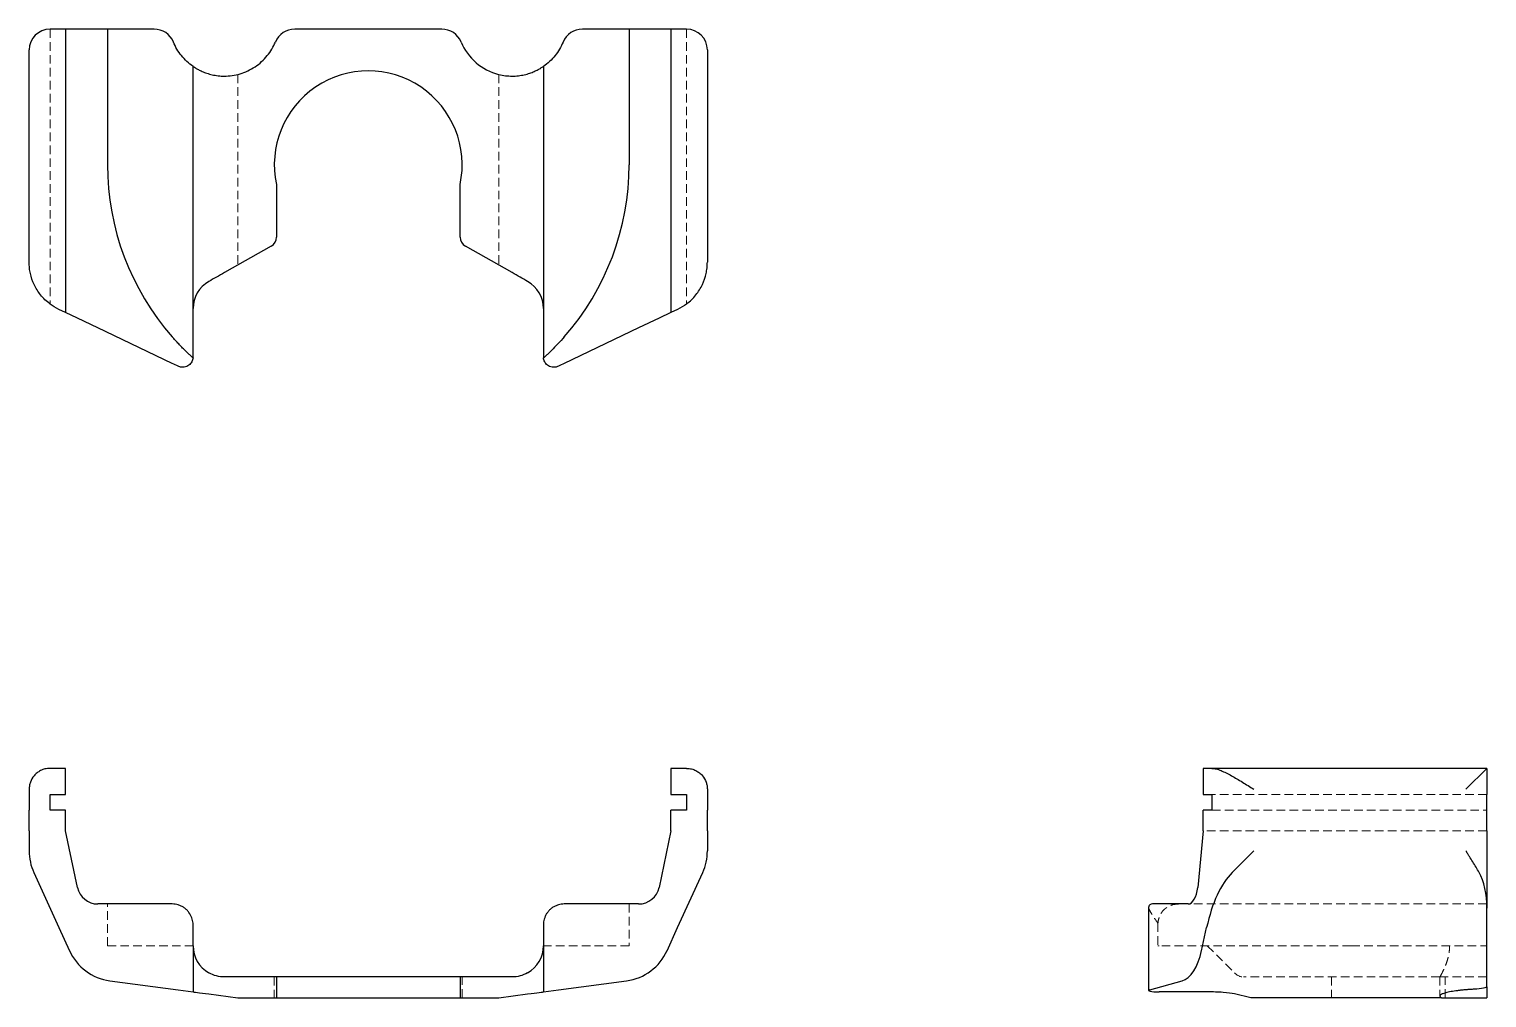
# Model space of a CAD drawing. Header units: millimetres. Extents: x 33 to 248, y 40 to 183.
import ezdxf

# ---------------------------------------------------------------- set-up
doc = ezdxf.new("R2010")
doc.units = ezdxf.units.MM
doc.linetypes.add('HIDDEN', pattern=[1.905, 1.27, -0.635])

msp = doc.modelspace()

# ---------------------------------------------------------------- linework, layer by layer
at = {"color": 7, "linetype": 'Continuous', "lineweight": 25}
for p, q in [((38.38, 182.93), (36.08, 182.93)), ((38.38, 182.93), (38.38, 141.13)), ((40.12, 182.93), (38.38, 182.93)), ((43.13, 182.93), (40.12, 182.93)), ((44.54, 182.93), (43.13, 182.93)), ((44.54, 182.93), (44.54, 162.93)), ((51.43, 182.93), (44.54, 182.93)), ((93.85, 182.93), (72.15, 182.93)), ((121.46, 182.93), (114.57, 182.93)), ((121.46, 182.93), (121.46, 162.93)), ((122.87, 182.93), (121.46, 182.93)), ((125.88, 182.93), (122.87, 182.93)), ((127.62, 182.93), (125.88, 182.93)), ((127.62, 182.93), (127.62, 141.13)), ((129.92, 182.93), (127.62, 182.93)), ((33, 148.56), (33, 179.86)), ((133, 179.86), (133, 148.56)), ((57.17, 141.72), (57.17, 177.45)), ((108.83, 177.45), (108.83, 141.72)), ((69.46, 160.03), (69.46, 152.28)), ((96.54, 152.28), (96.54, 160.03)), ((68.68, 150.94), (61.79, 147.03)), ((104.21, 147.03), (97.32, 150.94)), ((38.38, 141.13), (37.38, 141.61)), ((40.12, 140.31), (38.38, 141.13)), ((43.13, 138.87), (40.12, 140.31)), ((57.17, 134.6), (57.17, 141.72)), ((108.83, 141.72), (108.83, 134.6)), ((125.88, 140.31), (122.87, 138.87)), ((127.62, 141.13), (125.88, 140.31)), ((128.62, 141.61), (127.62, 141.13)), ((54.09, 133.63), (43.13, 138.87)), ((122.87, 138.87), (111.91, 133.63)), ((38.38, 73.92), (37.38, 73.92)), ((38.38, 70.08), (38.38, 73.92)), ((127.62, 73.92), (127.62, 70.08)), ((128.62, 73.92), (127.62, 73.92)), ((206.13, 73.92), (206.13, 70.08)), ((206.61, 73.92), (206.13, 73.92)), ((247.93, 73.92), (207.4, 73.92)), ((247.93, 73.92), (244.86, 70.85)), ((247.93, 73.92), (247.93, 70.08)), ((33, 70.85), (33, 67.77)), ((36.08, 67.77), (36.08, 70.08)), ((36.08, 70.08), (37.38, 70.08)), ((37.38, 70.08), (38.38, 70.08)), ((127.62, 70.08), (128.62, 70.08)), ((128.62, 70.08), (129.92, 70.08)), ((129.92, 70.08), (129.92, 67.77)), ((133, 70.85), (133, 67.77)), ((206.13, 70.08), (206.61, 70.08)), ((206.61, 70.08), (207.4, 70.08)), ((207.4, 70.08), (207.4, 67.77)), ((247.93, 67.77), (247.93, 70.08)), ((33, 64.69), (33, 67.77)), ((37.38, 67.77), (36.08, 67.77)), ((38.38, 67.77), (37.38, 67.77)), ((38.38, 64.69), (38.38, 67.77)), ((127.62, 64.69), (127.62, 67.77)), ((128.62, 67.77), (127.62, 67.77)), ((129.92, 67.77), (128.62, 67.77)), ((133, 64.69), (133, 67.77)), ((206.13, 64.69), (206.13, 67.77)), ((206.61, 67.77), (206.13, 67.77)), ((207.4, 67.77), (206.61, 67.77)), ((247.93, 64.69), (247.93, 67.77)), ((33, 64.69), (33, 61.74)), ((40.12, 56.37), (38.38, 64.69)), ((127.62, 64.69), (125.88, 56.37)), ((133, 64.69), (133, 61.74)), ((206.13, 64.69), (205.31, 56.37)), ((247.93, 64.69), (247.93, 53.31)), ((210.37, 58.56), (213.56, 61.74)), ((33.69, 58.56), (37.38, 50.45)), ((128.62, 50.45), (132.31, 58.56)), ((54.09, 53.92), (43.13, 53.92)), ((122.87, 53.92), (111.91, 53.92)), ((203.87, 53.92), (198.63, 53.92)), ((198.07, 53.5), (198.07, 41.16)), ((247.93, 47.03), (247.93, 53.31)), ((37.38, 50.45), (38.93, 47.03)), ((57.16, 47.77), (57.16, 51.08)), ((108.84, 51.08), (108.84, 47.77)), ((127.07, 47.03), (128.62, 50.45)), ((205.87, 47.03), (206.61, 50.45)), ((57.17, 47.77), (57.17, 40.96)), ((108.83, 47.77), (108.83, 40.96)), ((247.93, 42.59), (247.93, 47.03)), ((68.68, 43.16), (61.79, 43.16)), ((69.46, 43.16), (68.68, 43.16)), ((69.46, 43.16), (69.46, 40.08)), ((96.54, 43.16), (69.46, 43.16)), ((96.54, 43.16), (96.54, 40.08)), ((97.32, 43.16), (96.54, 43.16)), ((104.21, 43.16), (97.32, 43.16)), ((44.92, 42.59), (54.97, 41.25)), ((54.97, 41.25), (57.17, 40.96)), ((108.83, 40.96), (111.03, 41.25)), ((111.03, 41.25), (121.08, 42.59)), ((198.22, 41.25), (203.02, 42.59)), ((206.72, 40.96), (199.6, 40.96)), ((247.93, 41.72), (247.93, 42.59)), ((247.93, 41.72), (247.93, 40.08)), ((59.51, 40.65), (63.77, 40.08)), ((63.77, 40.08), (68.68, 40.08)), ((68.68, 40.08), (69.46, 40.08)), ((69.46, 40.08), (96.54, 40.08)), ((96.54, 40.08), (97.32, 40.08)), ((97.32, 40.08), (102.23, 40.08)), ((102.23, 40.08), (106.49, 40.65)), ((213.15, 40.08), (210.73, 40.65)), ((241.26, 40.08), (213.15, 40.08)), ((241.26, 40.08), (246.03, 40.08)), ((246.03, 40.08), (247.93, 40.08))]:
    msp.add_line(p, q, dxfattribs=at)
at = {"color": 7, "linetype": 'HIDDEN', "lineweight": 18}
for p, q in [((36.08, 182.93), (36.08, 142.4)), ((129.92, 182.93), (129.92, 142.4)), ((63.77, 176.26), (63.77, 148.15)), ((102.23, 176.26), (102.23, 148.15)), ((247.93, 70.08), (207.4, 70.08)), ((207.4, 67.77), (247.93, 67.77)), ((247.93, 64.69), (206.13, 64.69)), ((44.54, 47.77), (44.54, 53.92)), ((121.46, 53.92), (121.46, 47.77)), ((247.93, 53.92), (203.87, 53.92)), ((199.44, 51.08), (199.44, 47.77)), ((121.46, 47.77), (108.84, 47.77)), ((227.93, 47.77), (199.44, 47.77)), ((206.72, 47.77), (210.73, 43.76)), ((227.93, 47.77), (247.93, 47.77)), ((69.15, 43.16), (69.15, 40.08)), ((96.85, 40.08), (96.85, 43.16)), ((241.01, 43.16), (212.03, 43.16)), ((225.03, 43.16), (225.03, 40.08)), ((241.01, 43.16), (241.01, 40.34)), ((246.03, 43.16), (241.26, 43.16)), ((241.78, 40.08), (241.78, 43.16)), ((247.93, 43.16), (246.03, 43.16))]:
    msp.add_line(p, q, dxfattribs=at)
at = {"color": 7, "linetype": 'HIDDEN', "lineweight": 18, "flags": 128}
for points in [[(36.08, 182.93), (36.08, 182.93)], [(36.08, 182.93), (36.08, 182.93)], [(129.92, 182.93), (129.92, 182.93)], [(129.92, 182.93), (129.92, 182.93)], [(33, 179.86), (33, 179.86)], [(33, 179.86), (33, 179.86)], [(133, 179.86), (133, 179.86)], [(133, 179.86), (133, 179.86)], [(44.54, 162.93), (44.54, 162.93)], [(121.46, 162.93), (121.46, 162.93)], [(33, 148.56), (33, 148.56)], [(33, 148.56), (33, 148.56)], [(133, 148.56), (133, 148.56)], [(133, 148.56), (133, 148.56)], [(59.51, 145.73), (59.51, 145.73)], [(106.49, 145.73), (106.49, 145.73)], [(37.38, 141.61), (37.38, 141.61)], [(57.17, 141.72), (57.17, 141.72)], [(108.83, 141.72), (108.83, 141.72)], [(128.62, 141.61), (128.62, 141.61)], [(57.17, 134.6), (57.17, 134.6)], [(108.83, 134.6), (108.83, 134.6)], [(54.97, 133.22), (54.97, 133.22)], [(111.03, 133.22), (111.03, 133.22)], [(36.08, 73.92), (36.08, 73.92)], [(129.92, 73.92), (129.92, 73.92)], [(247.93, 73.92), (247.93, 73.92)], [(247.93, 73.92), (247.93, 73.92)], [(33, 70.85), (33, 70.85)], [(133, 70.85), (133, 70.85)], [(33, 61.74), (33, 61.74)], [(133, 61.74), (133, 61.74)], [(33.69, 58.56), (33.69, 58.56)], [(132.31, 58.56), (132.31, 58.56)], [(40.12, 56.37), (40.12, 56.37)], [(125.88, 56.37), (125.88, 56.37)], [(43.13, 53.92), (43.13, 53.92)], [(44.54, 53.92), (44.54, 53.92)], [(121.46, 53.92), (121.46, 53.92)], [(122.87, 53.92), (122.87, 53.92)], [(57.17, 47.77), (57.17, 47.77)], [(57.17, 47.77), (57.17, 47.77)], [(108.83, 47.77), (108.83, 47.77)], [(108.83, 47.77), (108.83, 47.77)], [(121.46, 47.77), (121.46, 47.77)], [(38.93, 47.03), (38.93, 47.03)], [(127.07, 47.03), (127.07, 47.03)], [(61.79, 43.16), (61.79, 43.16)], [(104.21, 43.16), (104.21, 43.16)], [(44.92, 42.59), (44.92, 42.59)], [(57.17, 40.96), (57.17, 40.96)], [(108.83, 40.96), (108.83, 40.96)], [(121.08, 42.59), (121.08, 42.59)]]:
    msp.add_lwpolyline(points, dxfattribs=at)
at = {"color": 7, "linetype": 'Continuous', "lineweight": 25}
for centre, radius, start, end in [((36.08, 179.86), 3.08, 90, 180), ((51.43, 179.86), 3.08, 22.4946, 90), ((72.15, 179.86), 3.08, 90, 157.5054), ((93.85, 179.86), 3.08, 22.4946, 90), ((114.57, 179.86), 3.08, 90, 157.5054), ((129.92, 179.86), 3.08, 0, 90), ((104.21, 184.15), 8.14, 202.4946, 255.8977), ((83, 162.93), 13.85, 347.8985, 192.1015), ((83, 162.93), 38.46, 179.9996, 221.275), ((83, 162.93), 38.46, 318.7249, 0.0004), ((67.92, 152.28), 1.54, 299.5787, 360), ((98.08, 152.28), 1.54, 180, 240.4213), ((61.79, 141.72), 4.62, 119.5787, 180), ((104.21, 141.72), 4.62, 0, 60.4213), ((40.69, 61.74), 7.69, 180, 204.444), ((125.31, 61.74), 7.69, 335.556, 360), ((43.13, 57), 3.08, 191.7683, 270), ((122.87, 57), 3.08, 270, 348.2317), ((61.79, 47.77), 4.62, 180, 240.4213), ((104.21, 47.77), 4.62, 299.5787, 360), ((45.93, 50.22), 7.69, 204.444, 262.4054), ((120.07, 50.22), 7.69, 277.5946, 335.556)]:
    msp.add_arc(centre, radius, start, end, dxfattribs=at)
for centre, major_axis, ratio, start_param, end_param in [((213.56, 43.16), (0, 16.92), 0.454545, 0.426627, 1.125424), ((244.86, 53.31), (0, 6.77), 0.454545, 4.712389, 5.600555), ((203.87, 57), (0, 3.08), 0.47736, 3.141593, 4.506994), ((202.53, 50.22), (0, 7.69), 0.47736, 3.274144, 4.285761), ((199.6, 41.16), (1.54, 0), 0.133333, 2.696221, 4.712389)]:
    msp.add_ellipse(centre, major_axis=major_axis, ratio=ratio, start_param=start_param, end_param=end_param, dxfattribs=at)
for points, knots in [([(57.17, 177.45), (56.54, 177.88), (55.95, 178.42), (54.97, 179.64), (54.56, 180.32), (54.27, 181.03)], [0, 0, 0, 0, 0.5, 0.5, 1, 1, 1, 1]), ([(61.79, 176.01), (62.54, 176.01), (63.33, 176.12), (64.87, 176.57), (65.62, 176.93), (66.99, 177.84), (67.6, 178.4), (68.62, 179.65), (69.02, 180.34), (69.3, 181.03)], [0, 0, 0, 0, 0.25, 0.25, 0.5, 0.5, 0.75, 0.75, 1, 1, 1, 1]), ([(111.73, 181.03), (111.44, 180.32), (111.03, 179.64), (110.05, 178.42), (109.46, 177.88), (108.83, 177.45)], [0, 0, 0, 0, 0.5, 0.5, 1, 1, 1, 1]), ([(57.17, 177.45), (57.17, 177.45), (57.2, 177.42), (57.32, 177.34), (57.42, 177.28), (57.65, 177.14), (57.79, 177.06), (58.12, 176.88), (58.31, 176.79), (58.73, 176.6), (58.96, 176.51), (59.45, 176.35), (59.71, 176.27), (60.27, 176.15), (60.57, 176.1), (61.17, 176.03), (61.47, 176.01), (61.79, 176.01)], [0, 0, 0, 0, 0.125, 0.125, 0.25, 0.25, 0.375, 0.375, 0.5, 0.5, 0.625, 0.625, 0.75, 0.75, 0.875, 0.875, 1, 1, 1, 1]), ([(104.21, 176.01), (104.53, 176.01), (104.83, 176.03), (105.43, 176.1), (105.73, 176.15), (106.29, 176.27), (106.55, 176.35), (107.05, 176.52), (107.27, 176.61), (107.69, 176.79), (107.88, 176.88), (108.21, 177.06), (108.35, 177.14), (108.58, 177.28), (108.68, 177.34), (108.8, 177.42), (108.83, 177.45), (108.83, 177.45)], [0, 0, 0, 0, 0.125, 0.125, 0.25, 0.25, 0.375, 0.375, 0.5, 0.5, 0.625, 0.625, 0.75, 0.75, 0.875, 0.875, 1, 1, 1, 1]), ([(36.08, 142.4), (35.81, 142.6), (35.56, 142.81), (35.1, 143.26), (34.88, 143.5), (34.49, 143.99), (34.32, 144.24), (34, 144.75), (33.86, 145.01), (33.48, 145.81), (33.3, 146.35), (33.12, 147.17), (33.08, 147.44), (33.02, 148), (33, 148.28), (33, 148.56)], [0, 0, 0, 0, 0.125, 0.125, 0.25, 0.25, 0.375, 0.375, 0.5, 0.5, 0.75, 0.75, 0.875, 0.875, 1, 1, 1, 1]), ([(129.92, 142.4), (130.19, 142.6), (130.44, 142.81), (130.9, 143.26), (131.12, 143.5), (131.51, 143.99), (131.68, 144.24), (132, 144.75), (132.14, 145.01), (132.52, 145.81), (132.7, 146.35), (132.88, 147.17), (132.92, 147.44), (132.98, 148), (133, 148.28), (133, 148.56)], [0, 0, 0, 0, 0.125, 0.125, 0.25, 0.25, 0.375, 0.375, 0.5, 0.5, 0.75, 0.75, 0.875, 0.875, 1, 1, 1, 1]), ([(57.16, 134.44), (57.15, 134.46), (57.1, 134.5), (57, 134.59), (56.96, 134.63), (56.87, 134.71), (56.82, 134.76), (56.66, 134.91), (56.53, 135.03), (56.27, 135.28), (56.13, 135.42), (55.83, 135.71), (55.67, 135.87), (55.36, 136.18), (55.21, 136.35), (54.89, 136.68), (54.73, 136.86), (54.41, 137.21), (54.25, 137.38), (54.09, 137.56)], [0, 0, 0, 0, 0.125, 0.125, 0.1875, 0.1875, 0.25, 0.25, 0.375, 0.375, 0.5, 0.5, 0.625, 0.625, 0.75, 0.75, 0.875, 0.875, 1, 1, 1, 1]), ([(111.91, 137.56), (111.59, 137.2), (111.27, 136.86), (110.64, 136.19), (110.32, 135.86), (109.88, 135.42), (109.74, 135.28), (109.47, 135.03), (109.35, 134.91), (109.13, 134.71), (109.04, 134.63), (108.9, 134.5), (108.85, 134.46), (108.84, 134.44)], [0, 0, 0, 0, 0.25, 0.25, 0.5, 0.5, 0.625, 0.625, 0.75, 0.75, 0.875, 0.875, 1, 1, 1, 1]), ([(57.16, 134.44), (57.14, 134.25), (57.08, 134.06), (56.89, 133.69), (56.75, 133.52), (56.47, 133.31), (56.37, 133.25), (56.14, 133.15), (56.01, 133.11), (55.73, 133.06), (55.58, 133.06), (55.28, 133.1), (55.12, 133.14), (54.97, 133.22)], [0, 0, 0, 0, 0.25, 0.25, 0.5, 0.5, 0.625, 0.625, 0.75, 0.75, 0.875, 0.875, 1, 1, 1, 1]), ([(111.03, 133.22), (110.88, 133.14), (110.73, 133.1), (110.42, 133.06), (110.27, 133.06), (109.99, 133.11), (109.86, 133.14), (109.63, 133.25), (109.53, 133.31), (109.34, 133.45), (109.26, 133.53), (109.12, 133.69), (109.06, 133.78), (108.92, 134.05), (108.86, 134.25), (108.84, 134.44)], [0, 0, 0, 0, 0.125, 0.125, 0.25, 0.25, 0.375, 0.375, 0.5, 0.5, 0.625, 0.625, 0.75, 0.75, 1, 1, 1, 1]), ([(36.08, 73.92), (35.81, 73.92), (35.56, 73.89), (35.1, 73.78), (34.88, 73.69), (34.49, 73.49), (34.32, 73.38), (34, 73.13), (33.86, 72.99), (33.48, 72.54), (33.3, 72.22), (33.12, 71.72), (33.08, 71.55), (33.02, 71.2), (33, 71.02), (33, 70.85)], [0, 0, 0, 0, 0.125, 0.125, 0.25, 0.25, 0.375, 0.375, 0.5, 0.5, 0.75, 0.75, 0.875, 0.875, 1, 1, 1, 1]), ([(129.92, 73.92), (130.19, 73.92), (130.44, 73.89), (130.9, 73.78), (131.12, 73.69), (131.51, 73.49), (131.68, 73.38), (132, 73.13), (132.14, 72.99), (132.52, 72.54), (132.7, 72.22), (132.88, 71.72), (132.92, 71.55), (132.98, 71.2), (133, 71.02), (133, 70.85)], [0, 0, 0, 0, 0.125, 0.125, 0.25, 0.25, 0.375, 0.375, 0.5, 0.5, 0.75, 0.75, 0.875, 0.875, 1, 1, 1, 1]), ([(207.4, 73.92), (207.6, 73.92), (207.81, 73.89), (208.26, 73.78), (208.5, 73.69), (208.99, 73.49), (209.24, 73.38), (209.75, 73.13), (210.01, 72.99), (210.81, 72.54), (211.35, 72.22), (212.17, 71.72), (212.44, 71.55), (213, 71.2), (213.28, 71.02), (213.56, 70.85)], [0, 0, 0, 0, 0.125, 0.125, 0.25, 0.25, 0.375, 0.375, 0.5, 0.5, 0.75, 0.75, 0.875, 0.875, 1, 1, 1, 1]), ([(246.8, 58.56), (246.51, 59.08), (246.19, 59.6), (245.7, 60.4), (245.54, 60.67), (245.28, 61.07), (245.2, 61.2), (245.03, 61.47), (244.94, 61.61), (244.86, 61.74)], [0, 0, 0, 0, 0.5, 0.5, 0.75, 0.75, 0.875, 0.875, 1, 1, 1, 1]), ([(57.16, 51.08), (57.14, 51.35), (57.08, 51.63), (56.89, 52.16), (56.75, 52.43), (56.47, 52.8), (56.37, 52.93), (56.14, 53.15), (56.01, 53.26), (55.73, 53.46), (55.58, 53.54), (55.28, 53.69), (55.12, 53.75), (54.97, 53.8)], [0, 0, 0, 0, 0.25, 0.25, 0.5, 0.5, 0.625, 0.625, 0.75, 0.75, 0.875, 0.875, 1, 1, 1, 1]), ([(111.03, 53.8), (110.88, 53.75), (110.73, 53.69), (110.42, 53.55), (110.27, 53.46), (109.99, 53.26), (109.86, 53.16), (109.63, 52.93), (109.53, 52.81), (109.34, 52.56), (109.26, 52.43), (109.12, 52.17), (109.06, 52.03), (108.92, 51.63), (108.86, 51.35), (108.84, 51.08)], [0, 0, 0, 0, 0.125, 0.125, 0.25, 0.25, 0.375, 0.375, 0.5, 0.5, 0.625, 0.625, 0.75, 0.75, 1, 1, 1, 1]), ([(198.22, 53.8), (198.15, 53.75), (198.06, 53.67), (198.08, 53.54), (198.08, 53.5)], [0, 0, 0, 0, 0.694105, 1, 1, 1, 1]), ([(57.17, 40.96), (57.17, 40.96), (57.39, 40.93), (58.21, 40.82), (58.8, 40.74), (59.51, 40.65)], [0, 0, 0, 0, 1.604903, 1.604903, 3.209115, 3.209115, 3.209115, 3.209115]), ([(106.49, 40.65), (107.2, 40.74), (107.79, 40.82), (108.61, 40.93), (108.83, 40.96), (108.83, 40.96)], [0, 0, 0, 0, 1.604212, 1.604212, 3.209115, 3.209115, 3.209115, 3.209115]), ([(210.73, 40.65), (210.33, 40.74), (209.75, 40.82), (208.34, 40.93), (207.54, 40.96), (206.72, 40.96)], [0, 0, 0, 0, 1.604212, 1.604212, 3.209115, 3.209115, 3.209115, 3.209115]), ([(246.03, 41.34), (245.95, 41.34), (245.78, 41.33), (245.52, 41.31), (245.27, 41.3), (245.02, 41.28), (244.77, 41.26), (244.52, 41.24), (244.29, 41.21), (244.05, 41.19), (243.82, 41.16), (243.33, 41.1), (242.61, 41), (241.97, 40.86), (241.57, 40.74), (241.34, 40.65), (241.16, 40.56), (241.05, 40.46), (241, 40.37), (241.02, 40.28), (241.07, 40.2), (241.15, 40.14), (241.22, 40.1), (241.26, 40.08)], [0, 0, 0, 0, 0.024154, 0.048507, 0.073058, 0.097808, 0.122757, 0.147907, 0.173256, 0.198806, 0.224557, 0.25051, 0.370426, 0.500457, 0.560252, 0.624732, 0.682335, 0.749044, 0.811674, 0.874309, 0.91619, 0.958087, 1, 1, 1, 1]), ([(247.93, 41.72), (247.93, 41.64), (247.76, 41.56), (247.08, 41.43), (246.6, 41.38), (246.03, 41.34)], [0, 0, 0, 0, 1.201731, 1.201731, 2.40419, 2.40419, 2.40419, 2.40419])]:
    msp.add_open_spline(points, degree=3, knots=knots, dxfattribs=at)
for points in [[(102.23, 176.26), (102.88, 176.09), (103.55, 176.01), (104.21, 176.01)], [(61.79, 147.03), (61, 146.58), (60.21, 146.14), (59.51, 145.73)], [(106.49, 145.73), (105.79, 146.14), (105, 146.58), (104.21, 147.03)], [(37.38, 141.61), (36.92, 141.83), (36.48, 142.1), (36.08, 142.4)], [(129.92, 142.4), (129.52, 142.1), (129.08, 141.83), (128.62, 141.61)], [(54.97, 133.22), (54.68, 133.35), (54.39, 133.49), (54.09, 133.63)], [(57.16, 134.44), (57.17, 134.5), (57.17, 134.55), (57.17, 134.6)], [(108.83, 134.6), (108.83, 134.55), (108.83, 134.5), (108.84, 134.44)], [(111.91, 133.63), (111.61, 133.49), (111.32, 133.35), (111.03, 133.22)], [(37.38, 73.92), (36.92, 73.92), (36.48, 73.92), (36.08, 73.92)], [(129.92, 73.92), (129.52, 73.92), (129.08, 73.92), (128.62, 73.92)], [(207.4, 73.92), (207.1, 73.92), (206.83, 73.92), (206.61, 73.92)], [(54.97, 53.8), (54.68, 53.88), (54.39, 53.92), (54.09, 53.92)], [(111.91, 53.92), (111.61, 53.92), (111.32, 53.88), (111.03, 53.8)], [(198.63, 53.92), (198.49, 53.92), (198.35, 53.88), (198.22, 53.8)], [(57.16, 47.77), (57.17, 47.77), (57.17, 47.77), (57.17, 47.77)], [(108.83, 47.77), (108.83, 47.77), (108.83, 47.77), (108.84, 47.77)], [(61.79, 43.16), (61, 43.16), (60.21, 43.36), (59.51, 43.76)], [(106.49, 43.76), (105.79, 43.36), (105, 43.16), (104.21, 43.16)]]:
    msp.add_open_spline(points, degree=3, dxfattribs=at)
at = {"color": 7, "linetype": 'HIDDEN', "lineweight": 18}
for points, knots in [([(202.56, 53.92), (202.2, 53.92), (201.86, 53.88), (201.19, 53.67), (200.86, 53.51), (200.42, 53.17), (200.28, 53.04), (200.03, 52.74), (199.91, 52.57), (199.71, 52.19), (199.63, 51.99), (199.5, 51.55), (199.46, 51.31), (199.44, 51.08)], [0, 0, 0, 0, 0.25, 0.25, 0.5, 0.5, 0.625, 0.625, 0.75, 0.75, 0.875, 0.875, 1, 1, 1, 1]), ([(198.08, 53.5), (198.08, 53.45), (198.07, 53.28), (198.24, 52.93), (198.48, 52.5), (198.76, 52.07), (199.08, 51.59), (199.32, 51.25), (199.44, 51.08)], [0, 0, 0, 0, 0.086389, 0.308063, 0.462805, 0.621864, 0.80882, 1, 1, 1, 1]), ([(44.54, 47.77), (44.54, 47.77), (44.54, 47.77), (44.54, 47.77), (44.54, 47.77), (44.54, 47.77), (44.54, 47.77), (44.55, 47.77), (44.57, 47.77), (44.62, 47.77), (44.67, 47.77), (44.87, 47.77), (45.08, 47.77), (45.9, 47.77), (46.74, 47.77), (48.94, 47.77), (50.3, 47.77), (53.45, 47.77), (55.24, 47.77), (57.16, 47.77)], [0, 0, 0, 0, 0.001953, 0.001953, 0.003906, 0.007813, 0.015625, 0.03125, 0.0625, 0.0625, 0.125, 0.125, 0.25, 0.25, 0.5, 0.5, 0.75, 0.75, 1, 1, 1, 1]), ([(241.01, 43.16), (241.01, 43.16), (241.03, 43.19), (241.1, 43.31), (241.15, 43.4), (241.27, 43.64), (241.35, 43.78), (241.52, 44.11), (241.61, 44.3), (241.79, 44.72), (241.88, 44.95), (242.06, 45.44), (242.14, 45.7), (242.28, 46.26), (242.34, 46.55), (242.42, 47.15), (242.45, 47.46), (242.45, 47.77)], [0, 0, 0, 0, 0.125, 0.125, 0.25, 0.25, 0.375, 0.375, 0.5, 0.5, 0.625, 0.625, 0.75, 0.75, 0.875, 0.875, 1, 1, 1, 1])]:
    msp.add_open_spline(points, degree=3, knots=knots, dxfattribs=at)
for points in [[(199.6, 47.77), (199.55, 47.77), (199.5, 47.77), (199.44, 47.77)], [(210.73, 43.76), (211.14, 43.36), (211.58, 43.16), (212.03, 43.16)], [(241.26, 43.16), (241.09, 43.16), (241.01, 43.16), (241.01, 43.16)]]:
    msp.add_open_spline(points, degree=3, dxfattribs=at)

doc.saveas('drawing.dxf')
